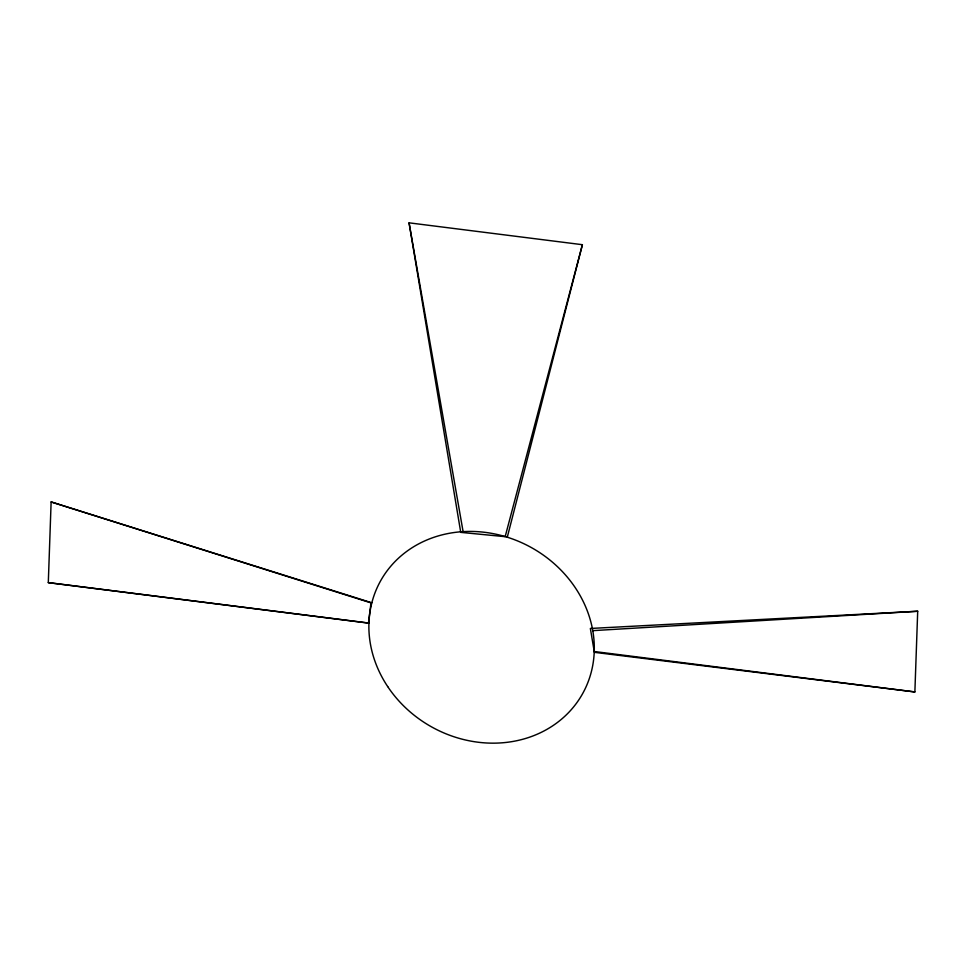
<?xml version="1.0" encoding="UTF-8"?>
<svg xmlns="http://www.w3.org/2000/svg" width="966" height="966" viewBox="0 0 966 966"><rect width="100%" height="100%" fill="white"/><g stroke="black" fill="none" stroke-linecap="round" stroke-linejoin="round"><path stroke-width="1.45" d="M51.126 501.934L370.992 602.881L368.481 623.094L48.3 582.631L51.126 501.934L371.838 602.784M914.874 691.946L917.7 611.249L590.359 628.468L594.392 652.328L914.874 691.946L594.235 651.507M507.283 537.205L582.389 244.7L409.065 222.832L460.746 532.375L505.158 536.673L582.389 244.7M592.774 630.653L917.7 611.249M48.3 582.631L368.927 623.082M409.065 222.832L463.1 531.626M387.692 686.572A115.691 102.613 29.2 0 0 582.534 693.805A115.691 102.613 29.2 0 0 474.535 531.505A115.691 102.613 29.2 0 0 387.692 686.572"/></g></svg>
